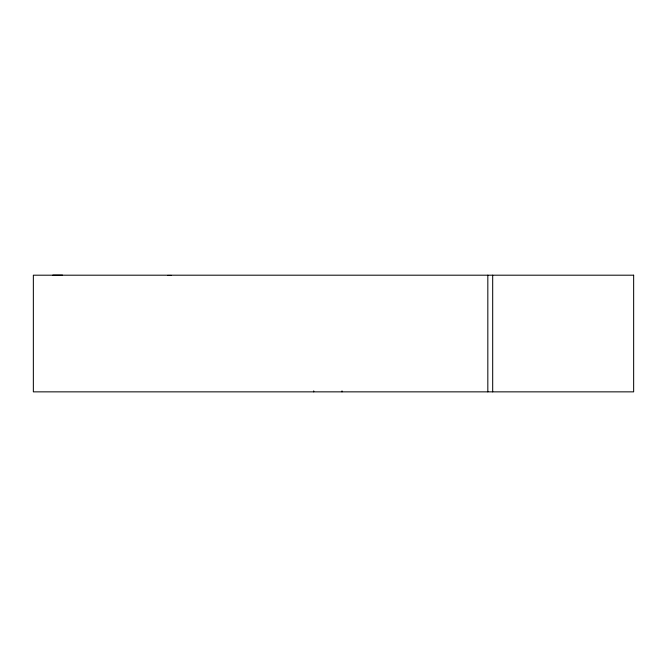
<?xml version="1.0" encoding="UTF-8"?>
<svg xmlns="http://www.w3.org/2000/svg" width="667" height="667" viewBox="0 0 667 667"><rect width="100%" height="100%" fill="white"/><g stroke="black" fill="none" stroke-linecap="round" stroke-linejoin="round"><path stroke-width="1" d="M52.793 275.146L62.515 275.146M167.592 275.429L171.486 275.429M492.688 275.196L492.688 391.854M487.827 275.196L487.827 391.854M342.004 390.879L342.004 391.854M313.732 390.879L313.732 391.854M633.65 275.196L33.35 275.196L33.35 391.854L633.65 391.854L633.65 275.196"/></g></svg>
